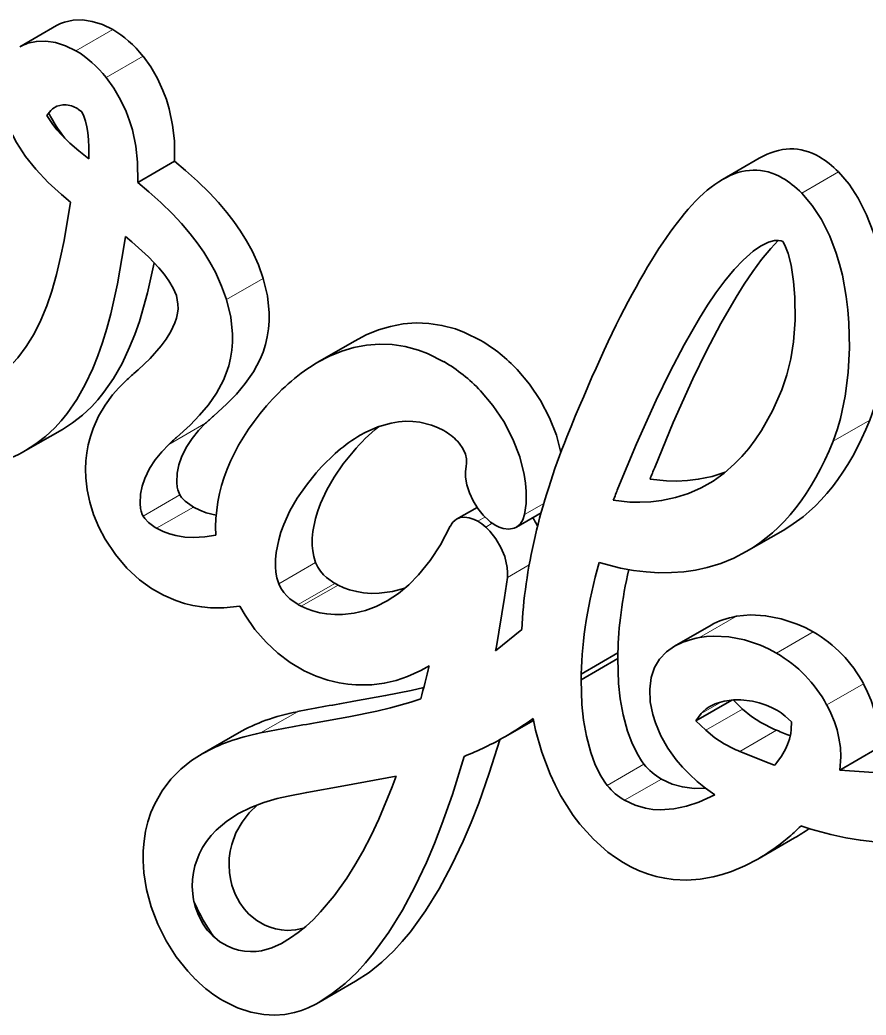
# Model space of a CAD drawing. Extents: x 155 to 1176, y 87 to 946.
# Drawn here: x 774.5 to 831.4, y 806 to 873 of the extents above; entities that cross this region are included whole.
import ezdxf

# ---------------------------------------------------------------- set-up
doc = ezdxf.new("R2010")
doc.units = 0

msp = doc.modelspace()

# ---------------------------------------------------------------- linework, layer by layer
at = {"color": 7, "lineweight": 35, "ltscale": 0.071443}
for p, q in [((776.934, 872.586), (774.459, 871.158)), ((796.986, 851.353), (794.511, 849.924)), ((777.318, 845.412), (774.843, 843.983)), ((814.714, 829.983), (812.239, 828.554)), ((814.721, 830.37), (812.246, 828.941)), ((789.214, 825.002), (786.739, 823.573)), ((832.143, 823.909), (829.668, 822.48)), ((826.611, 817.915), (824.136, 816.486)), ((797.053, 808.272), (794.578, 806.843))]:
    msp.add_line(p, q, dxfattribs=at)
at = {"color": 7, "lineweight": 13, "ltscale": 0.071443}
for p, q in [((780.708, 872.318), (778.233, 870.889)), ((782.748, 870.517), (780.273, 869.088)), ((829.574, 862.733), (827.099, 861.304)), ((786.952, 845.818), (784.477, 844.389)), ((785.236, 840.997), (782.761, 839.568)), ((786.139, 840.18), (783.664, 838.751)), ((794.363, 836.445), (791.888, 835.017)), ((795.669, 835.049), (793.194, 833.62)), ((822.702, 832.829), (820.227, 831.4)), ((827.88, 831.776), (825.405, 830.347)), ((831.253, 828.297), (828.778, 826.868)), ((823.119, 826.586), (820.644, 825.157)), ((793.143, 826.412), (790.668, 824.983)), ((817.651, 821.877), (815.176, 820.448))]:
    msp.add_line(p, q, dxfattribs=at)
at = {"color": 7, "lineweight": 35, "ltscale": 0.011059}
msp.add_line((776.275, 866.524), (776.549, 866.872), dxfattribs=at)
at = {"color": 7, "lineweight": 35, "ltscale": 0.007112}
msp.add_line((778.398, 866.948), (778.622, 866.772), dxfattribs=at)
at = {"color": 7, "lineweight": 35, "ltscale": 0.007987}
msp.add_line((778.622, 866.772), (778.756, 866.482), dxfattribs=at)
at = {"color": 7, "lineweight": 35, "ltscale": 0.018139}
msp.add_line((776.687, 865.926), (776.275, 866.524), dxfattribs=at)
at = {"color": 7, "lineweight": 35, "ltscale": 0.021719}
msp.add_line((779.091, 863.611), (778.418, 864.161), dxfattribs=at)
at = {"color": 7, "lineweight": 35, "ltscale": 0.019724}
msp.add_line((779.098, 864.4), (779.091, 863.611), dxfattribs=at)
at = {"color": 7, "lineweight": 35, "ltscale": 0.071445}
for p, q in [((784.878, 863.458), (782.403, 862.029)), ((825.843, 838.613), (823.368, 837.184))]:
    msp.add_line(p, q, dxfattribs=at)
at = {"color": 7, "lineweight": 35, "ltscale": 0.071444}
for p, q in [((824.239, 863.657), (821.764, 862.228)), ((821.011, 832.243), (818.536, 830.814))]:
    msp.add_line(p, q, dxfattribs=at)
at = {"color": 7, "lineweight": 13, "ltscale": 0.071444}
for p, q in [((790.843, 855.573), (788.368, 854.144)), ((816.479, 822.875), (814.004, 821.446))]:
    msp.add_line(p, q, dxfattribs=at)
at = {"color": 7, "lineweight": 13, "ltscale": 0.071445}
for p, q in [((831.68, 846.038), (829.205, 844.609)), ((795.879, 834.935), (793.404, 833.506)), ((825.409, 825.162), (822.934, 823.733))]:
    msp.add_line(p, q, dxfattribs=at)
at = {"color": 7, "lineweight": 35, "ltscale": 0.039586}
msp.add_line((805.236, 840.162), (803.865, 839.37), dxfattribs=at)
at = {"color": 7, "lineweight": 13, "ltscale": 0.037432}
msp.add_line((809.732, 840.431), (808.436, 839.682), dxfattribs=at)
at = {"color": 7, "lineweight": 13, "ltscale": 0.014049}
msp.add_line((805.772, 839.51), (805.286, 839.229), dxfattribs=at)
at = {"color": 7, "lineweight": 35, "ltscale": 0.047964}
msp.add_line((809.55, 839.79), (807.889, 838.831), dxfattribs=at)
at = {"color": 7, "lineweight": 13, "ltscale": 0.01288}
msp.add_line((806.267, 839.094), (805.821, 838.836), dxfattribs=at)
at = {"color": 7, "lineweight": 13, "ltscale": 0.042385}
msp.add_line((808.751, 836.301), (807.283, 835.453), dxfattribs=at)
at = {"color": 7, "lineweight": 35, "ltscale": 0.05718}
msp.add_line((806.483, 830.496), (808.255, 831.942), dxfattribs=at)
at = {"color": 7, "lineweight": 35, "ltscale": 0.004425}
msp.add_line((801.869, 829.418), (802.022, 829.507), dxfattribs=at)
at = {"color": 7, "lineweight": 35, "ltscale": 0.00441}
msp.add_line((802.022, 829.506), (801.869, 829.418), dxfattribs=at)
at = {"color": 7, "lineweight": 35, "ltscale": 0.06985}
msp.add_line((822.399, 827.195), (819.979, 825.798), dxfattribs=at)
at = {"color": 7, "lineweight": 35, "ltscale": 0.022164}
msp.add_line((822.48, 827.202), (823.119, 826.586), dxfattribs=at)
at = {"color": 7, "lineweight": 13, "ltscale": 0.039038}
msp.add_line((821.689, 827.068), (820.337, 826.287), dxfattribs=at)
at = {"color": 7, "lineweight": 35, "ltscale": 0.054392}
msp.add_line((809.031, 825.829), (807.147, 824.741), dxfattribs=at)
at = {"color": 7, "lineweight": 35, "ltscale": 0.015151}
msp.add_line((820.337, 826.287), (819.979, 825.798), dxfattribs=at)
at = {"color": 7, "lineweight": 35, "ltscale": 0.014581}
msp.add_line((826.415, 825.726), (825.981, 826.116), dxfattribs=at)
at = {"color": 7, "lineweight": 35, "ltscale": 0.023067}
msp.add_line((819.979, 825.798), (820.644, 825.157), dxfattribs=at)
at = {"color": 7, "lineweight": 35, "ltscale": 0.012717}
msp.add_line((826.396, 825.218), (826.415, 825.726), dxfattribs=at)
at = {"color": 7, "lineweight": 35, "ltscale": 0.002535}
msp.add_line((825.189, 822.844), (825.284, 822.808), dxfattribs=at)
at = {"color": 7, "lineweight": 35, "ltscale": 0.005451}
msp.add_line((825.284, 822.808), (825.417, 822.981), dxfattribs=at)
at = {"color": 7, "lineweight": 35, "ltscale": 0.057162}
msp.add_line((829.668, 822.48), (831.949, 822.324), dxfattribs=at)
at = {"color": 7, "lineweight": 35, "ltscale": 0.089547}
msp.add_line((796.28, 821.426), (799.802, 822.08), dxfattribs=at)
at = {"color": 7, "lineweight": 35, "ltscale": 0.000170912}
msp.add_line((799.802, 822.08), (799.8, 822.073), dxfattribs=at)
at = {"color": 7, "lineweight": 35, "ltscale": 0.005688}
msp.add_line((794.38, 806.732), (794.578, 806.843), dxfattribs=at)
at = {"color": 7, "lineweight": 35}
for points in [[(777.47, 872.823), (778.05, 872.95), (778.674, 872.968), (779.332, 872.872), (780.015, 872.656), (780.708, 872.318)], [(774.995, 871.394), (775.575, 871.521), (776.199, 871.54), (776.857, 871.444), (777.54, 871.228), (778.233, 870.889)], [(782.748, 870.517), (783.264, 869.799), (783.714, 869.029), (784.089, 868.226), (784.319, 867.611), (784.505, 866.994), (784.74, 865.893), (784.861, 864.824), (784.878, 863.458)], [(780.273, 869.088), (780.789, 868.37), (781.239, 867.6), (781.614, 866.797), (781.844, 866.182), (782.031, 865.565), (782.266, 864.464), (782.386, 863.395), (782.403, 862.029)], [(777.872, 860.697), (777.25, 861.217), (776.374, 862.027), (775.535, 862.921), (774.845, 863.786), (774.231, 864.722), (773.725, 865.713), (773.436, 866.472), (773.24, 867.191)], [(776.549, 866.872), (776.653, 866.981), (776.945, 867.162), (777.35, 867.255)], [(778.756, 866.482), (778.881, 866.152), (778.977, 865.779), (779.042, 865.398), (779.088, 864.894), (779.098, 864.4)], [(778.418, 864.161), (777.821, 864.675), (777.254, 865.233), (776.952, 865.575), (776.687, 865.926)], [(784.878, 863.458), (785.62, 862.837), (786.426, 862.111), (787.215, 861.337), (787.82, 860.688), (788.401, 860.003), (788.871, 859.395), (789.314, 858.76), (789.724, 858.1), (790.095, 857.419), (790.518, 856.489), (790.843, 855.573)], [(829.574, 862.733), (830.282, 861.911), (830.899, 860.975), (831.463, 859.854), (831.903, 858.698), (832.126, 857.958), (832.31, 857.223), (832.577, 855.772), (832.684, 854.884), (832.753, 854.012), (832.788, 852.32), (832.699, 850.659), (832.495, 849.075), (832.178, 847.579), (831.975, 846.87), (831.68, 846.038)], [(782.403, 862.029), (783.145, 861.408), (783.952, 860.682), (784.74, 859.908), (785.345, 859.259), (785.926, 858.574), (786.396, 857.966), (786.839, 857.331), (787.249, 856.671), (787.62, 855.99), (788.043, 855.06), (788.368, 854.144)], [(772.286, 848.496), (773.026, 848.985), (773.707, 849.566), (774.329, 850.234), (774.891, 850.983), (775.413, 851.842), (775.874, 852.771), (776.263, 853.722), (776.605, 854.721), (776.925, 855.839), (777.202, 856.991), (777.436, 858.127), (777.872, 860.697)], [(827.099, 861.304), (827.807, 860.482), (828.424, 859.546), (828.988, 858.425), (829.428, 857.269), (829.651, 856.53), (829.835, 855.794), (830.102, 854.343), (830.21, 853.455), (830.278, 852.584), (830.313, 850.891), (830.224, 849.23), (830.02, 847.647), (829.703, 846.15), (829.5, 845.441), (829.205, 844.609)], [(774.843, 843.983), (775.536, 844.428), (776.19, 844.938), (776.802, 845.51), (777.234, 845.98), (777.642, 846.481), (778.285, 847.411), (778.861, 848.423), (779.372, 849.509), (779.716, 850.365), (780.027, 851.254), (780.318, 852.205), (780.58, 853.184), (781.027, 855.207), (781.481, 857.839), (781.564, 858.387)], [(781.564, 858.387), (781.998, 858.031), (783.108, 857.029), (783.823, 856.273), (784.167, 855.855), (784.495, 855.402), (784.789, 854.906), (784.996, 854.414)], [(814.723, 841.426), (815.979, 844.449), (817.296, 847.381), (818.211, 849.264), (819.174, 851.101), (820.205, 852.89), (820.754, 853.761), (821.326, 854.604), (821.92, 855.406), (822.541, 856.16), (823.156, 856.809), (823.827, 857.397), (824.332, 857.744), (824.872, 858.008), (825.263, 858.112), (825.534, 858.13), (825.708, 858.107), (825.819, 858.066)], [(817.198, 842.855), (818.454, 845.878), (819.771, 848.81), (820.685, 850.693), (821.648, 852.53), (822.68, 854.318), (823.229, 855.19), (823.8, 856.033), (824.394, 856.835), (825.016, 857.589), (825.521, 858.13)], [(825.819, 858.066), (825.972, 857.8), (826.184, 857.248), (826.379, 856.467), (826.55, 855.36), (826.636, 854.303), (826.65, 852.76), (826.542, 851.297), (826.365, 850.157), (826.107, 849.082), (825.767, 848.08)], [(777.318, 845.412), (778.011, 845.857), (778.665, 846.367), (779.277, 846.939), (779.709, 847.408), (780.117, 847.91), (780.76, 848.84), (781.336, 849.852), (781.847, 850.937), (782.19, 851.794), (782.502, 852.682), (783.054, 854.609), (783.501, 856.628)], [(790.843, 855.573), (791.13, 854.388), (791.249, 853.255), (791.247, 852.703), (791.205, 852.175), (791.118, 851.629), (790.993, 851.112), (790.831, 850.613), (790.638, 850.143), (790.178, 849.278), (789.637, 848.498), (789.034, 847.785), (788.39, 847.13), (787.488, 846.304)], [(784.996, 854.414), (785.102, 853.843), (785.105, 853.529), (785.075, 853.24), (784.998, 852.891), (784.893, 852.571), (784.626, 851.999), (784.313, 851.493), (783.969, 851.03), (783.224, 850.192), (782.414, 849.418), (782.128, 849.162)], [(788.368, 854.144), (788.655, 852.959), (788.774, 851.826), (788.772, 851.275), (788.73, 850.746), (788.643, 850.2), (788.518, 849.683), (788.356, 849.184), (788.164, 848.714), (787.703, 847.849), (787.162, 847.069), (786.559, 846.357), (785.916, 845.701), (785.013, 844.875)], [(796.986, 851.353), (797.775, 851.765), (798.603, 852.103), (799.415, 852.345), (800.264, 852.505), (801.148, 852.572), (801.997, 852.541), (802.875, 852.41), (803.777, 852.167), (804.385, 851.941), (805.484, 851.396)], [(794.511, 849.924), (795.3, 850.336), (796.128, 850.674), (796.94, 850.916), (797.789, 851.076), (798.674, 851.144), (799.522, 851.113), (800.4, 850.981), (801.302, 850.739), (801.91, 850.512), (803.009, 849.967)], [(807.946, 849.434), (808.776, 848.452), (809.513, 847.36), (810.126, 846.192), (810.581, 845.021), (810.88, 843.856)], [(781.547, 848.635), (781.114, 848.197), (780.704, 847.726), (780.201, 847.044), (779.757, 846.292), (779.384, 845.463), (779.203, 844.929), (779.057, 844.363), (778.962, 843.839), (778.901, 843.289), (778.879, 842.73), (778.896, 842.15), (778.987, 841.346), (779.16, 840.517), (779.42, 839.675), (779.767, 838.832), (780.197, 838.014)], [(805.471, 848.005), (806.301, 847.023), (807.038, 845.932), (807.651, 844.763), (808.117, 843.559), (808.417, 842.364), (808.504, 841.783), (808.548, 841.219), (808.535, 840.413), (808.436, 839.682)], [(825.767, 848.08), (825.127, 846.648), (824.385, 845.326), (823.972, 844.708), (823.531, 844.124), (823.069, 843.584), (822.579, 843.081), (821.878, 842.467), (821.127, 841.93), (820.328, 841.473), (819.482, 841.1), (818.592, 840.815), (817.659, 840.621), (816.934, 840.537), (816.188, 840.505), (815.53, 840.522), (814.414, 840.64)], [(803.004, 845.329), (802.587, 845.542), (802.178, 845.702), (801.387, 845.896), (800.909, 845.947), (800.446, 845.954), (799.939, 845.915), (799.451, 845.834), (798.549, 845.572), (797.705, 845.198), (797.371, 845.015)], [(786.952, 845.818), (786.482, 845.333), (786.049, 844.798), (785.661, 844.202), (785.336, 843.531), (785.165, 843.027), (785.051, 842.472), (785.022, 841.841), (785.058, 841.516), (785.097, 841.34), (785.176, 841.116), (785.236, 840.997)], [(804.495, 842.902), (804.528, 843.146), (804.524, 843.425), (804.461, 843.736), (804.284, 844.135), (804.042, 844.475), (803.919, 844.613)], [(784.477, 844.389), (784.007, 843.904), (783.574, 843.369), (783.186, 842.773), (782.861, 842.102), (782.69, 841.598), (782.576, 841.043), (782.547, 840.412), (782.583, 840.087), (782.622, 839.911), (782.701, 839.687), (782.761, 839.568)], [(796.89, 843.91), (796.224, 843.085), (795.61, 842.199), (795.12, 841.35), (794.694, 840.428), (794.512, 839.93), (794.357, 839.403), (794.19, 838.544), (794.148, 838.08), (794.146, 837.587), (794.176, 837.228), (794.241, 836.85), (794.363, 836.446)], [(806.057, 839.253), (805.655, 839.633), (805.289, 840.086), (804.975, 840.593), (804.726, 841.13), (804.553, 841.674), (804.464, 842.201), (804.455, 842.567), (804.495, 842.902)], [(794.415, 842.481), (793.749, 841.656), (793.135, 840.77), (792.645, 839.922), (792.219, 838.999), (792.037, 838.501), (791.882, 837.974), (791.715, 837.115), (791.673, 836.651), (791.671, 836.158), (791.701, 835.799), (791.766, 835.422), (791.888, 835.017)], [(821.953, 842.527), (821.064, 842.243), (820.134, 842.05), (819.409, 841.965), (818.663, 841.934), (818.005, 841.951), (816.889, 842.069)], [(785.236, 840.997), (785.348, 840.833), (785.593, 840.573), (786.052, 840.232), (786.139, 840.18)], [(786.139, 840.18), (786.575, 839.964), (787.008, 839.804), (787.674, 839.642)], [(782.761, 839.568), (782.874, 839.404), (783.119, 839.144), (783.577, 838.803), (783.664, 838.751)], [(803.865, 839.37), (804.11, 839.47), (804.385, 839.503), (804.711, 839.464), (805.055, 839.347), (805.286, 839.229)], [(808.436, 839.682), (808.32, 839.321), (808.136, 839.034), (807.889, 838.831)], [(783.664, 838.751), (784.1, 838.535), (784.533, 838.375), (784.954, 838.262), (785.564, 838.162), (786.154, 838.129), (786.91, 838.172), (787.642, 838.297)], [(799.178, 833.867), (799.94, 834.368), (800.648, 834.954), (801.304, 835.615), (802.08, 836.576), (802.775, 837.639), (803.44, 838.892)], [(805.821, 838.836), (806.092, 838.569), (806.505, 838.049), (806.848, 837.464), (807.104, 836.847), (807.275, 836.114), (807.299, 835.768), (807.283, 835.453)], [(807.889, 838.831), (807.733, 838.758), (807.388, 838.696), (807.005, 838.742), (806.736, 838.833), (806.468, 838.967)], [(780.197, 838.014), (780.887, 836.979), (781.67, 836.06), (782.52, 835.28), (783.322, 834.703), (784.135, 834.243), (784.948, 833.894), (785.534, 833.702), (786.11, 833.56), (786.706, 833.458), (787.288, 833.401), (788.182, 833.393), (789.272, 833.511)], [(823.368, 837.184), (822.532, 836.751), (821.655, 836.393), (820.74, 836.114), (819.957, 835.943), (819.151, 835.828), (818.328, 835.768), (817.483, 835.764), (816.629, 835.815), (815.763, 835.92), (814.893, 836.079), (813.463, 836.457)], [(794.363, 836.445), (794.508, 836.142), (794.695, 835.865), (794.899, 835.632), (795.113, 835.435), (795.669, 835.049)], [(807.283, 835.453), (807.095, 834.089), (806.516, 830.673), (806.483, 830.496)], [(791.888, 835.017), (792.033, 834.713), (792.22, 834.436), (792.424, 834.203), (792.638, 834.006), (793.194, 833.62)], [(795.879, 834.935), (796.273, 834.756), (796.66, 834.618), (797.134, 834.495), (797.596, 834.417), (798.133, 834.374), (798.653, 834.379), (799.541, 834.491), (800.377, 834.715)], [(793.404, 833.506), (793.799, 833.327), (794.185, 833.189), (794.659, 833.066), (795.121, 832.988), (795.658, 832.945), (796.178, 832.95), (796.974, 833.044), (797.729, 833.23), (798.445, 833.497), (799.178, 833.867)], [(789.272, 833.511), (789.62, 832.907), (790.287, 831.948), (791.032, 831.087), (791.831, 830.341), (792.66, 829.716), (793.609, 829.155)], [(822.702, 832.829), (823.172, 832.894), (823.656, 832.921), (824.663, 832.867), (825.711, 832.665), (826.789, 832.308), (827.334, 832.066), (827.88, 831.776)], [(820.227, 831.4), (820.697, 831.465), (821.181, 831.492), (822.188, 831.438), (823.236, 831.236), (824.314, 830.879), (824.859, 830.637), (825.405, 830.347)], [(817.065, 826.223), (816.9, 827.067), (816.864, 827.936), (816.967, 828.71), (817.197, 829.382), (817.534, 829.944), (817.996, 830.434), (818.536, 830.814)], [(814.714, 829.983), (814.771, 828.317), (814.883, 827.278), (815.074, 826.201), (815.371, 825.093), (815.649, 824.338), (816.01, 823.588), (816.309, 823.104), (816.479, 822.875)], [(793.609, 829.155), (794.405, 828.796), (795.191, 828.528), (795.963, 828.344), (796.531, 828.256), (797.087, 828.208), (798.165, 828.222), (798.993, 828.33), (799.789, 828.516), (800.551, 828.773), (801.461, 829.19), (801.869, 829.418)], [(812.239, 828.554), (812.296, 826.888), (812.408, 825.849), (812.599, 824.772), (812.896, 823.664), (813.174, 822.909), (813.535, 822.159), (813.834, 821.675), (814.004, 821.446)], [(801.651, 828.036), (800.8, 827.838), (799.077, 827.49), (796.946, 827.11)], [(831.253, 828.297), (831.534, 827.731), (831.771, 827.157), (831.95, 826.61), (832.081, 826.069), (832.179, 825.419), (832.207, 824.795), (832.143, 823.909)], [(801.447, 827.272), (800.776, 827.051), (799.41, 826.666), (798.483, 826.444), (796.602, 826.061), (794.471, 825.681)], [(825.43, 826.507), (825.065, 826.697), (824.708, 826.848), (824.238, 827.006), (823.78, 827.117), (822.994, 827.21), (822.512, 827.204), (822.049, 827.147)], [(820.877, 826.748), (820.659, 826.605), (820.462, 826.434), (820.337, 826.287)], [(823.119, 826.586), (823.719, 826.091), (824.352, 825.684)], [(828.778, 826.868), (829.059, 826.302), (829.296, 825.728), (829.475, 825.182), (829.607, 824.64), (829.704, 823.99), (829.732, 823.366), (829.668, 822.48)], [(809.008, 825.943), (809.178, 825.164), (809.595, 823.689), (810.153, 822.215), (810.489, 821.49), (810.863, 820.779), (811.273, 820.09), (811.717, 819.43), (812.17, 818.833)], [(821.251, 820.811), (820.609, 821.272), (820.066, 821.712), (819.537, 822.197), (819.082, 822.67), (818.649, 823.18), (818.092, 823.957), (817.616, 824.79), (817.243, 825.659), (817.065, 826.223)], [(820.644, 825.157), (821.244, 824.662), (821.877, 824.255)], [(825.417, 822.981), (825.731, 823.422), (826.004, 823.892), (826.151, 824.208), (826.276, 824.554), (826.366, 824.937), (826.396, 825.218)], [(797.053, 808.272), (797.967, 808.867), (798.825, 809.554), (799.632, 810.321), (800.204, 810.942), (800.751, 811.599), (801.772, 813.006), (802.687, 814.485), (803.528, 816.051), (804.302, 817.689), (804.843, 818.961), (805.352, 820.265), (806.062, 822.275), (806.766, 824.527)], [(786.739, 823.573), (786.023, 823.116), (785.294, 822.536), (784.628, 821.864), (784.037, 821.092), (783.538, 820.212), (783.286, 819.624), (783.077, 818.993), (782.925, 818.367), (782.818, 817.704), (782.762, 817.055), (782.752, 816.381), (782.803, 815.564)], [(794.578, 806.843), (795.492, 807.438), (796.35, 808.125), (797.157, 808.892), (797.729, 809.513), (798.276, 810.17), (799.297, 811.577), (800.212, 813.056), (801.053, 814.622), (801.827, 816.26), (802.368, 817.532), (802.877, 818.836), (803.587, 820.846), (804.38, 823.405)], [(799.8, 822.073), (799.529, 821.359), (798.622, 819.186), (798.099, 818.08), (797.544, 817.009), (797.021, 816.089), (796.468, 815.205), (795.626, 814.021), (794.709, 812.933), (794.219, 812.432), (793.707, 811.962), (793.204, 811.555), (792.68, 811.183), (792.065, 810.813)], [(817.651, 821.877), (818.369, 821.541), (819.063, 821.344), (819.864, 821.245), (820.625, 821.26)], [(792.523, 820.736), (793.771, 820.978), (796.28, 821.426)], [(786.093, 814.157), (786.065, 814.651), (786.081, 815.118), (786.144, 815.599), (786.246, 816.047), (786.528, 816.82), (786.757, 817.261), (787.018, 817.665), (787.332, 818.068), (787.674, 818.434), (788.389, 819.043), (789.171, 819.549), (790.003, 819.964), (790.876, 820.3), (791.782, 820.567), (792.523, 820.736)], [(815.176, 820.448), (815.894, 820.112), (816.589, 819.915), (817.085, 819.839), (817.566, 819.811), (818.484, 819.868), (819.347, 820.044), (820.167, 820.312), (821.251, 820.811)], [(788.568, 815.586), (788.539, 816.08), (788.556, 816.547), (788.619, 817.028), (788.72, 817.476), (789.003, 818.249), (789.414, 818.98), (789.906, 819.609), (790.461, 820.151)], [(812.17, 818.833), (813.074, 817.823), (814.037, 816.966), (814.552, 816.587), (815.072, 816.254), (815.594, 815.968), (816.114, 815.726), (816.707, 815.5), (817.293, 815.327), (817.872, 815.203), (818.44, 815.123), (819.37, 815.081), (820.267, 815.141), (821.129, 815.288), (821.753, 815.45), (822.36, 815.65), (823.268, 816.03), (824.136, 816.486)], [(827.043, 818.718), (827.72, 818.508), (829.064, 818.143), (830.066, 817.922), (831.052, 817.755), (832.011, 817.647), (833.562, 817.584)], [(782.803, 815.564), (782.984, 814.438), (783.296, 813.281), (783.739, 812.122), (784.308, 810.99), (784.989, 809.923), (785.762, 808.95), (786.307, 808.376)], [(789.872, 812.794), (789.552, 813.147), (789.265, 813.549), (788.953, 814.135), (788.735, 814.733), (788.63, 815.167), (788.568, 815.586)], [(787.398, 811.365), (787.077, 811.718), (786.79, 812.12), (786.478, 812.706), (786.26, 813.305), (786.156, 813.738), (786.093, 814.157)], [(793.56, 811.838), (793.023, 811.727), (792.453, 811.694), (792.062, 811.722), (791.658, 811.796), (791.304, 811.901), (790.942, 812.049), (790.404, 812.358), (789.872, 812.794)], [(792.065, 810.813), (791.423, 810.519), (790.729, 810.327), (790.361, 810.278), (789.978, 810.265), (789.587, 810.293), (789.183, 810.367), (788.829, 810.472), (788.468, 810.62), (787.929, 810.929), (787.398, 811.365)], [(788.173, 806.942), (789.1, 806.486), (790.011, 806.184), (790.893, 806.025), (791.604, 805.992), (792.287, 806.041), (792.94, 806.165), (793.409, 806.304), (793.862, 806.479), (794.38, 806.732)]]:
    msp.add_lwpolyline(points, dxfattribs=at)
for centre, radius, start, end in [((778.313, 870.183), 2.771, 107.72108, 119.85216), ((775.839, 868.754), 2.771, 107.72124, 119.85216), ((786.041, 871.598), 10.808, 206.98072, 217.62391), ((777.456, 865.667), 1.592, 60.24634, 93.83692), ((777.599, 865.924), 1.299, 52.02749, 60.0819), ((800.01, 842.014), 10.863, 43.07358, 59.73716), ((797.535, 840.585), 10.863, 43.07492, 59.73808), ((797.482, 831.64), 23.298, 131.22598, 133.15603), ((801.138, 830.693), 20.737, 131.16561, 133.16502), ((807.088, 835.21), 13.403, 129.19464, 139.53255), ((801.019, 841.845), 4.009, 43.66182, 60.32773), ((798.666, 829.261), 20.741, 131.16567, 133.16462), ((770.281, 851.919), 9.154, 286.08005, 299.8922), ((894.047, 812.159), 82.753, 158.22667, 158.81117), ((891.573, 810.729), 82.754, 158.22671, 158.81117), ((804.415, 838.456), 1.067, 121.04752, 155.91903), ((803.651, 836.446), 3.228, 47.76339, 59.57184), ((808.042, 841.662), 3.122, 230.52139, 239.71761), ((804.889, 836.684), 4.954, 26.65324, 34.16115), ((798.158, 839.37), 4.986, 240.05656, 242.79569), ((795.683, 837.941), 4.987, 240.05717, 242.79669), ((823.456, 824.112), 8.849, 28.22746, 60.00632), ((812.121, 830.22), 2.604, 354.78911, 3.30319), ((820.981, 822.683), 8.849, 28.22746, 60.00632), ((714.959, 850.7), 89.605, 344.84342, 346.31872), ((809.646, 828.791), 2.604, 354.78911, 3.30319), ((820.434, 688.232), 140.85, 99.59946, 101.17209), ((823.815, 823.639), 3.291, 48.83229, 60.62599), ((795.548, 844.736), 23.115, 300.11807, 305.61063), ((817.959, 686.803), 140.849, 99.59946, 101.1721), ((829.106, 833.974), 9.556, 240.1697, 247.24094), ((843.304, 868.153), 46.567, 247.40027, 248.63284), ((796.762, 842.715), 20.757, 291.52949, 300.01745), ((826.631, 832.545), 9.556, 240.1697, 247.24094), ((855.105, 902.18), 84.789, 247.70134, 249.33969), ((819.721, 825.498), 4.17, 218.9742, 240.23646), ((817.246, 824.069), 4.17, 218.97364, 240.23487), ((817.516, 828.273), 13.493, 309.64821, 314.9156), ((819.902, 829.507), 13.394, 300.05915, 305.07141), ((816.939, 828.833), 14.292, 300.23656, 309.99781), ((797.621, 818.58), 12.466, 203.35318, 216.26256)]:
    msp.add_arc(centre, radius, start, end, dxfattribs=at)
for centre, major_axis, ratio, start_param, end_param in [((780.41, 868.196), (2.998, -4.352), 0.617288, 1.681632, 2.227339), ((777.935, 866.767), (2.998, -4.352), 0.617331, 1.681714, 2.227371), ((818.581, 752.188), (-8.053, -112.09), 0.176118, 3.056259, 3.260307), ((828.307, 855.87), (2.341, -8.285), 0.521842, 2.384855, 2.649406), ((816.106, 750.759), (-8.053, -112.09), 0.176118, 3.056259, 3.260307), ((816.427, 748.841), (-7.724, -114.01), 0.175208, 3.258702, 3.35734), ((825.832, 854.442), (2.341, -8.285), 0.521848, 2.384825, 2.649381), ((796.569, 671.488), (-27.41, -191.269), 0.118644, 3.313378, 3.594427), ((798.823, 821.972), (-0.031, -29.178), 0.517971, 3.432988, 3.682684), ((878.51, 834.417), (90.861, -4.869), 0.339916, 2.884137, 3.173536), ((763.052, 966.923), (62.109, -128.671), 0.269856, 0.020009, 0.24242), ((799.957, 813.176), (-0.929, -32.796), 0.42224, 3.395995, 3.619306), ((874.252, 860.308), (62.728, 41.387), 0.497656, 2.518767, 2.796015), ((760.577, 965.494), (62.109, -128.671), 0.269856, 0.020009, 0.24242), ((842.803, 848.589), (-26.877, -29.973), 0.485419, 5.503155, 5.767733), ((848.17, 851.631), (-29.867, -31.574), 0.477404, 5.605615, 5.797334), ((870.565, 793.207), (50.561, -38.161), 0.220895, 2.94082, 3.048253), ((868.091, 791.778), (50.561, -38.161), 0.220895, 2.94082, 3.048253), ((834.55, 818.677), (14.399, -7.342), 0.308123, 2.757343, 2.943741), ((880.891, 756.076), (94.274, -66.603), 0.253392, 2.906447, 3.025242), ((878.416, 754.647), (94.274, -66.603), 0.253392, 2.906447, 3.025242), ((791.381, 821.488), (0.395, -15.51), 0.635836, 5.703254, 5.912172)]:
    msp.add_ellipse(centre, major_axis=major_axis, ratio=ratio, start_param=start_param, end_param=end_param, dxfattribs=at)

doc.saveas('drawing.dxf')
